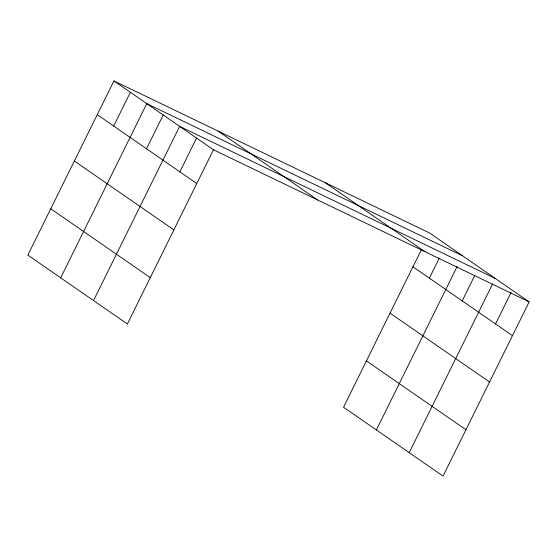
<?xml version="1.0" encoding="UTF-8"?>
<svg xmlns="http://www.w3.org/2000/svg" width="557" height="557" viewBox="0 0 557 557"><rect width="100%" height="100%" fill="white"/><g stroke="black" fill="none" stroke-linecap="round" stroke-linejoin="round"><path stroke-width="0.84" d="M113.948 80.911L27.85 255.113L127.372 323.979L213.47 149.777L113.948 80.911L429.628 233.021L529.15 301.887L443.052 476.089L343.53 407.223L421.287 249.905M113.677 126.042L130.366 92.274M60.692 277.839L146.79 103.637L462.47 255.747M146.519 148.768L163.208 115M93.534 300.564L179.633 126.362L495.312 278.472M179.862 171.841L196.551 138.066M429.363 278.152L439.222 258.197M376.372 429.948L457.158 266.49M462.206 300.877L474.717 275.555M409.214 452.674L492.66 283.847M495.542 323.951L511.096 292.481M213.47 149.777L529.15 301.887M325.455 182.821L424.977 251.694M218.121 131.104L317.643 199.977M412.939 266.789L512.461 335.655M390.032 313.131L489.554 382.005M97.259 114.679L196.781 183.545M366.436 360.88L465.958 429.746M74.353 161.022L173.875 229.888M50.757 208.771L150.279 277.637"/></g></svg>
